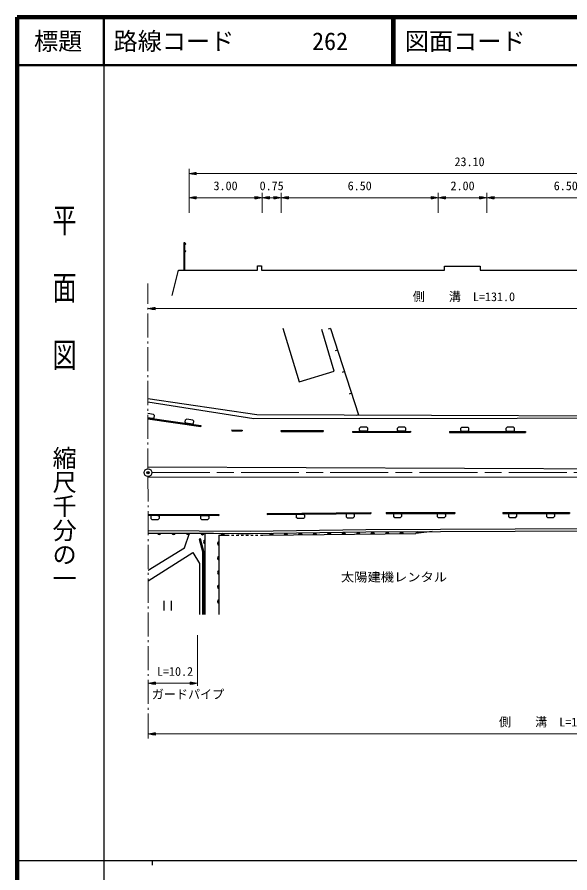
# Model space of a CAD drawing. Units: millimetres, scale not verified. Extents: x 40000 to 680000, y 20000 to 380000.
# Drawn here: x 40000 to 154593, y 202409 to 380000 of the extents above; entities that cross this region are included whole.
import ezdxf
from ezdxf.enums import TextEntityAlignment as Align

# ---------------------------------------------------------------- set-up
doc = ezdxf.new("R2010")
doc.units = ezdxf.units.MM
doc.header["$LTSCALE"] = 1000
doc.header["$PDMODE"] = 32
doc.header["$PDSIZE"] = 500
doc.linetypes.add('CHAIN', pattern=[18.5, 12, -1.5, 3.5, -1.5])
for name, color, linetype, lineweight in [('M-BGD', 7, 'Continuous', 25), ('M-BGD-HTXT', 7, 'Continuous', 13), ('M-BMK', 2, 'CHAIN', 13), ('M-BMK-SRVR', 3, 'Continuous', 25), ('M-STR-HTXT', 7, 'Continuous', 13), ('M-STR-STRD', 7, 'Continuous', 25), ('M-TTL', 2, 'Continuous', 140), ('M-TTL-BAND', 7, 'Continuous', 25), ('M-TTL-LINE', 7, 'Continuous', 50)]:
    doc.layers.add(name, color=color, linetype=linetype, lineweight=lineweight)
doc.layers.add('M-OTRS', color=6, linetype='Continuous')
doc.layers.add('M-TTL-TXT', color=7, linetype='Continuous')
doc.styles.add('@ＭＳ ゴシック', font='')
doc.styles.add('ＭＳ ゴシック', font='')
doc.styles.get('@ＭＳ ゴシック').set_extended_font_data('@MS Gothic')
doc.styles.get('ＭＳ ゴシック').set_extended_font_data('MS Gothic')

msp = doc.modelspace()

# ---------------------------------------------------------------- linework, layer by layer
at = {"layer": 'M-BGD'}
for p, q in [((74623, 327489), (74623, 333230)), ((74623, 333230), (74738, 333230)), ((74738, 327489), (74738, 333230)), ((95112, 315474), (98501, 304303)), ((105760, 306506), (103138, 315148)), ((104970, 315397), (104494, 315243)), ((104970, 315397), (110795, 297457)), ((106426, 310912), (105951, 310758)), ((98501, 304303), (105760, 306506)), ((107883, 306427), (107407, 306273)), ((109339, 301942), (108863, 301788)), ((68280, 297560), (67118, 297729)), ((68156, 296714), (67119, 296865)), ((68156, 296714), (68381, 296869)), ((68280, 297560), (68451, 297347)), ((68381, 296869), (68451, 297347)), ((110795, 297457), (110320, 297303)), ((110795, 297457), (110320, 297303)), ((74868, 295925), (74937, 296403)), ((75039, 295712), (74868, 295925)), ((75162, 296558), (74937, 296403)), ((76327, 295525), (75039, 295712)), ((76450, 296370), (75162, 296558)), ((76327, 295525), (76552, 295680)), ((76450, 296370), (76622, 296158)), ((76552, 295680), (76622, 296158)), ((111183, 294896), (110984, 294710)), ((112485, 294898), (111183, 294896)), ((112485, 294898), (112685, 294712)), ((119061, 294908), (118861, 294722)), ((120363, 294909), (119061, 294908)), ((120363, 294909), (120563, 294724)), ((132172, 294861), (131972, 294675)), ((133474, 294861), (132172, 294861)), ((133474, 294861), (133674, 294675)), ((141586, 294871), (141386, 294686)), ((142888, 294871), (141586, 294871)), ((142888, 294871), (143088, 294686)), ((110984, 294227), (110984, 294710)), ((111185, 294041), (110984, 294227)), ((112486, 294043), (112686, 294229)), ((112686, 294229), (112685, 294712)), ((118862, 294239), (118861, 294722)), ((119062, 294053), (118862, 294239)), ((120364, 294055), (120564, 294241)), ((120564, 294241), (120563, 294724)), ((131972, 294192), (131972, 294675)), ((132172, 294006), (131972, 294192)), ((133474, 294006), (133674, 294192)), ((133674, 294192), (133674, 294675)), ((141386, 294203), (141386, 294686)), ((141586, 294017), (141386, 294203)), ((142888, 294017), (143088, 294203)), ((143088, 294203), (143088, 294686)), ((67953, 276609), (67752, 276423)), ((67752, 276423), (67752, 275940)), ((67952, 275754), (67752, 275940)), ((67952, 275754), (69254, 275753)), ((67953, 276609), (69255, 276607)), ((69254, 275753), (69454, 275939)), ((69255, 276607), (69454, 276422)), ((69454, 276422), (69454, 275939)), ((78010, 276413), (78009, 275930)), ((78209, 275744), (78009, 275930)), ((78210, 276598), (78010, 276413)), ((78209, 275744), (79511, 275742)), ((78210, 276598), (79512, 276597)), ((79511, 275742), (79711, 275928)), ((79512, 276597), (79711, 276411)), ((79711, 276411), (79711, 275928)), ((81835, 276794), (81835, 276594)), ((91834, 276971), (91837, 276771)), ((98074, 276843), (97876, 276655)), ((97876, 276655), (97881, 276172)), ((98084, 275989), (97881, 276172)), ((98074, 276843), (99376, 276858)), ((98084, 275989), (99385, 276004)), ((99376, 276858), (99578, 276675)), ((99385, 276004), (99583, 276192)), ((99578, 276675), (99583, 276192)), ((108389, 276962), (108191, 276774)), ((108191, 276774), (108197, 276291)), ((108399, 276108), (108197, 276291)), ((108389, 276962), (109691, 276977)), ((108399, 276108), (109701, 276123)), ((109691, 276977), (109893, 276794)), ((109701, 276123), (109899, 276311)), ((109893, 276794), (109899, 276311)), ((118204, 277001), (118004, 276815)), ((118004, 276815), (118005, 276332)), ((118205, 276146), (118005, 276332)), ((118204, 277001), (119506, 277003)), ((118205, 276146), (119507, 276148)), ((119506, 277003), (119706, 276817)), ((119507, 276148), (119707, 276334)), ((119706, 276817), (119707, 276334)), ((127293, 277014), (127093, 276828)), ((127093, 276828), (127094, 276345)), ((127294, 276160), (127094, 276345)), ((127293, 277014), (128595, 277016)), ((127294, 276160), (128596, 276162)), ((128595, 277016), (128795, 276831)), ((128596, 276162), (128796, 276348)), ((128795, 276831), (128796, 276348)), ((142058, 277000), (141858, 276814)), ((141858, 276814), (141859, 276331)), ((142060, 276146), (141859, 276331)), ((142058, 277000), (143360, 277003)), ((142060, 276146), (143361, 276148)), ((143360, 277003), (143560, 276817)), ((143361, 276148), (143561, 276334)), ((143560, 276817), (143561, 276334)), ((149921, 277014), (149721, 276828)), ((149721, 276828), (149722, 276345)), ((149922, 276160), (149722, 276345)), ((149921, 277014), (151223, 277016)), ((149922, 276160), (151224, 276162)), ((151223, 277016), (151423, 276831)), ((151224, 276162), (151424, 276348)), ((151423, 276831), (151424, 276348)), ((88346, 273342), (112279, 273679)), ((112279, 273679), (223738, 274120)), ((112284, 273179), (234383, 273663)), ((67141, 272933), (80743, 272875)), ((67144, 273433), (88346, 273342)), ((78735, 269119), (78035, 271719)), ((78935, 272883), (78935, 256018)), ((80743, 272875), (85769, 272853)), ((81835, 272520), (81835, 256018)), ((81835, 272520), (83435, 272520)), ((83435, 272520), (83935, 272520)), ((84435, 272520), (84935, 272520)), ((85435, 272520), (85935, 272520)), ((85769, 272853), (88348, 272842)), ((86435, 272520), (86935, 272520)), ((87435, 272520), (87935, 272520)), ((88348, 272842), (112284, 273179)), ((88435, 272520), (88935, 272520)), ((89435, 272520), (89935, 272520)), ((90435, 272520), (90935, 272520)), ((90935, 272520), (122633, 272870)), ((126030, 273233), (122633, 272870)), ((78735, 269119), (78735, 256018)), ((77835, 266579), (77835, 256018)), ((70426, 258872), (70426, 256872)), ((71926, 258872), (71926, 256872))]:
    msp.add_line(p, q, dxfattribs=at)
for points in [[(72171, 322213), (73472, 327489), (89801, 327489), (89801, 328396), (90658, 328396), (90658, 327489), (128593, 327489), (128593, 328327), (135997, 328327), (135997, 327484), (173863, 327484), (173863, 328194), (174883, 328194), (174883, 327470), (196003, 327470)], [(67115, 300833), (89695, 297533), (198283, 297142)], [(67116, 300128), (89043, 296714), (198283, 296837)], [(67149, 265249), (74705, 269894), (75749, 272896)], [(78035, 271719), (77746, 271641), (78435, 269079), (78435, 256018)], [(67151, 263028), (76422, 268886), (77835, 266579)]]:
    msp.add_lwpolyline(points, dxfattribs=at)
for centre in [(74852, 332943), (74852, 331412)]:
    msp.add_circle(centre, 115, dxfattribs=at)
for centre, radius, start, end in [((69442, 272977), 354, 188.55239, 350.95757), ((69442, 272977), 283, 190.77643, 348.73353), ((69442, 272977), 212, 194.52276, 344.98721), ((69442, 272977), 142, 202.23449, 337.27548), ((69442, 272977), 100, 212.55215, 326.95782), ((69442, 272977), 100, 212.55215, 326.95782), ((72442, 272965), 354, 188.55239, 350.95757), ((72442, 272965), 283, 190.77643, 348.73353), ((72442, 272965), 212, 194.52276, 344.98721), ((72442, 272965), 142, 202.23449, 337.27548), ((72442, 272965), 100, 212.55215, 326.95782), ((72442, 272965), 100, 212.55215, 326.95782), ((75442, 272952), 354, 188.55239, 350.95757), ((75442, 272952), 283, 190.77643, 348.73353), ((75442, 272952), 212, 194.52276, 344.98721), ((75442, 272952), 142, 202.23449, 337.27548), ((75442, 272952), 100, 212.55215, 326.95782), ((75442, 272952), 100, 212.55215, 326.95782), ((78442, 272939), 354, 188.55239, 350.95757), ((78442, 272939), 283, 190.77643, 348.73353), ((78442, 272939), 212, 194.52276, 344.98721), ((78442, 272939), 142, 202.23449, 337.27548), ((78442, 272939), 100, 212.55215, 326.95782), ((78442, 272939), 100, 212.55215, 326.95782), ((82635, 272466), 354, 8.93386, 171.33904), ((82635, 272466), 283, 11.1579, 169.115), ((82635, 272466), 212, 14.90423, 165.36868), ((82635, 272466), 142, 22.61596, 157.65695), ((82635, 272466), 100, 32.93362, 147.33928), ((92713, 272486), 354, 9.42876, 171.83393), ((92713, 272486), 283, 11.65279, 169.60989), ((92713, 272486), 212, 15.39912, 165.86357), ((92713, 272486), 142, 23.11085, 158.15184), ((92713, 272486), 100, 33.42851, 147.83418), ((92713, 272486), 100, 33.42851, 147.83418), ((95713, 272519), 354, 9.42876, 171.83393), ((95713, 272519), 283, 11.65279, 169.60989), ((95713, 272519), 212, 15.39912, 165.86357), ((95713, 272519), 142, 23.11085, 158.15184), ((95713, 272519), 100, 33.42851, 147.83418), ((95713, 272519), 100, 33.42851, 147.83418), ((98713, 272552), 354, 9.42876, 171.83393), ((98713, 272552), 283, 11.65279, 169.60989), ((98713, 272552), 212, 15.39912, 165.86357), ((98713, 272552), 142, 23.11085, 158.15184), ((98713, 272552), 100, 33.42851, 147.83418), ((98713, 272552), 100, 33.42851, 147.83418), ((101712, 272585), 354, 9.42876, 171.83393), ((101712, 272585), 283, 11.65279, 169.60989), ((101712, 272585), 212, 15.39912, 165.86357), ((101712, 272585), 142, 23.11085, 158.15184), ((101712, 272585), 100, 33.42851, 147.83418), ((101712, 272585), 100, 33.42851, 147.83418), ((104712, 272618), 354, 9.42876, 171.83393), ((104712, 272618), 283, 11.65279, 169.60989), ((104712, 272618), 212, 15.39912, 165.86357), ((104712, 272618), 142, 23.11085, 158.15184), ((104712, 272618), 100, 33.42851, 147.83418), ((104712, 272618), 100, 33.42851, 147.83418), ((107712, 272651), 354, 9.42876, 171.83393), ((107712, 272651), 283, 11.65279, 169.60989), ((107712, 272651), 212, 15.39912, 165.86357), ((107712, 272651), 142, 23.11085, 158.15184), ((107712, 272651), 100, 33.42851, 147.83418), ((107712, 272651), 100, 33.42851, 147.83418), ((110712, 272684), 354, 9.42876, 171.83393), ((110712, 272684), 283, 11.65279, 169.60989), ((110712, 272684), 212, 15.39912, 165.86357), ((110712, 272684), 142, 23.11085, 158.15184), ((110712, 272684), 100, 33.42851, 147.83418), ((110712, 272684), 100, 33.42851, 147.83418), ((113712, 272717), 354, 9.42876, 171.83393), ((113712, 272717), 283, 11.65279, 169.60989), ((113712, 272717), 212, 15.39912, 165.86357), ((113712, 272717), 142, 23.11085, 158.15184), ((113712, 272717), 100, 33.42851, 147.83418), ((113712, 272717), 100, 33.42851, 147.83418), ((116712, 272750), 354, 9.42876, 171.83393), ((116712, 272750), 283, 11.65279, 169.60989), ((116712, 272750), 212, 15.39912, 165.86357), ((116712, 272750), 142, 23.11085, 158.15184), ((116712, 272750), 100, 33.42851, 147.83418), ((116712, 272750), 100, 33.42851, 147.83418), ((119711, 272783), 354, 9.42876, 171.83393), ((119711, 272783), 283, 11.65279, 169.60989), ((119711, 272783), 212, 15.39912, 165.86357), ((119711, 272783), 142, 23.11085, 158.15184), ((119711, 272783), 100, 33.42851, 147.83418), ((119711, 272783), 100, 33.42851, 147.83418), ((122987, 272853), 354, 14.90599, 177.31117), ((122987, 272853), 283, 17.13003, 175.08713), ((122987, 272853), 212, 20.87636, 171.34081), ((122987, 272853), 142, 28.58809, 163.62908), ((122987, 272853), 100, 38.90575, 153.31141), ((122987, 272853), 100, 38.90575, 153.31141), ((78989, 271105), 354, 98.79741, 261.20259), ((78989, 271105), 283, 101.02145, 258.97855), ((78989, 271105), 212, 104.76778, 255.23222), ((78989, 271105), 142, 112.47951, 247.52049), ((78989, 271105), 100, 122.79717, 237.20283), ((78989, 271105), 100, 122.79717, 237.20283), ((81889, 270743), 354, 98.79741, 261.20259), ((81889, 270743), 283, 101.02145, 258.97855), ((81889, 270743), 212, 104.76778, 255.23222), ((81889, 270743), 142, 112.47951, 247.52049), ((81889, 270743), 100, 122.79717, 237.20283), ((81889, 270743), 100, 122.79717, 237.20283), ((78989, 268105), 354, 98.79741, 261.20259), ((78989, 268105), 283, 101.02145, 258.97855), ((78989, 268105), 212, 104.76778, 255.23222), ((78989, 268105), 142, 112.47951, 247.52049), ((78989, 268105), 100, 122.79717, 237.20283), ((78989, 268105), 100, 122.79717, 237.20283), ((81889, 267743), 354, 98.79741, 261.20259), ((81889, 267743), 283, 101.02145, 258.97855), ((81889, 267743), 212, 104.76778, 255.23222), ((81889, 267743), 142, 112.47951, 247.52049), ((81889, 267743), 100, 122.79717, 237.20283), ((81889, 267743), 100, 122.79717, 237.20283), ((78989, 265105), 354, 98.79741, 261.20259), ((78989, 265105), 283, 101.02145, 258.97855), ((78989, 265105), 212, 104.76778, 255.23222), ((78989, 265105), 142, 112.47951, 247.52049), ((78989, 265105), 100, 122.79717, 237.20283), ((78989, 265105), 100, 122.79717, 237.20283), ((81889, 264743), 354, 98.79741, 261.20259), ((81889, 264743), 283, 101.02145, 258.97855), ((81889, 264743), 212, 104.76778, 255.23222), ((81889, 264743), 142, 112.47951, 247.52049), ((81889, 264743), 100, 122.79717, 237.20283), ((81889, 264743), 100, 122.79717, 237.20283), ((78989, 262105), 354, 98.79741, 261.20259), ((78989, 262105), 283, 101.02145, 258.97855), ((78989, 262105), 212, 104.76778, 255.23222), ((78989, 262105), 142, 112.47951, 247.52049), ((78989, 262105), 100, 122.79717, 237.20283), ((78989, 262105), 100, 122.79717, 237.20283), ((81889, 261743), 354, 98.79741, 261.20259), ((81889, 261743), 283, 101.02145, 258.97855), ((81889, 261743), 212, 104.76778, 255.23222), ((81889, 261743), 142, 112.47951, 247.52049), ((81889, 261743), 100, 122.79717, 237.20283), ((81889, 261743), 100, 122.79717, 237.20283), ((78989, 259105), 354, 98.79741, 261.20259), ((78989, 259105), 283, 101.02145, 258.97855), ((78989, 259105), 212, 104.76778, 255.23222), ((78989, 259105), 142, 112.47951, 247.52049), ((78989, 259105), 100, 122.79717, 237.20283), ((78989, 259105), 100, 122.79717, 237.20283), ((81889, 258743), 354, 98.79741, 261.20259), ((81889, 258743), 283, 101.02145, 258.97855), ((81889, 258743), 212, 104.76778, 255.23222), ((81889, 258743), 142, 112.47951, 247.52049), ((81889, 258743), 100, 122.79717, 237.20283), ((81889, 258743), 100, 122.79717, 237.20283)]:
    msp.add_arc(centre, radius, start, end, dxfattribs=at)
at = {"layer": 'M-BGD-HTXT'}
for p, q in [((67097, 320498), (67093, 324726)), ((67098, 319298), (67098, 319698)), ((67104, 313498), (67099, 318498)), ((67105, 312298), (67104, 312698)), ((67110, 306498), (67105, 311498)), ((67111, 305298), (67111, 305698)), ((67117, 299498), (67112, 304498)), ((67118, 298298), (67117, 298698)), ((67123, 292498), (67119, 297498)), ((67124, 291298), (67124, 291698)), ((67129, 286270), (67125, 290498)), ((67135, 279478), (67131, 284670)), ((67136, 278278), (67136, 278678)), ((67142, 272478), (67137, 277478)), ((67143, 271278), (67143, 271678)), ((67148, 265478), (67144, 270478)), ((67150, 264278), (67149, 264678)), ((67155, 258478), (67150, 263478)), ((67156, 257278), (67156, 257678)), ((67161, 251478), (67157, 256478)), ((67163, 250278), (67162, 250678)), ((67168, 244478), (67163, 249478)), ((67169, 243278), (67169, 243678)), ((67175, 237478), (67170, 242478)), ((67176, 236278), (67175, 236678)), ((67181, 230286), (67176, 235478))]:
    msp.add_line(p, q, dxfattribs=at)
at = {"layer": 'M-BMK'}
msp.add_line((67930, 285470), (166205, 285472), dxfattribs=at)
at = {"layer": 'M-BMK-SRVR'}
msp.add_circle((67130, 285470), 800, dxfattribs=at)
at = {"layer": 'M-OTRS'}
msp.add_point((67130, 285470), dxfattribs=at)
at = {"layer": 'M-STR-HTXT'}
for p, q in [((75632, 339404), (75632, 348524)), ((75632, 347524), (77132, 347774)), ((75632, 347524), (77132, 347274)), ((75632, 347524), (77132, 347524)), ((77132, 347574), (75932, 347574)), ((77132, 347474), (75932, 347474)), ((76232, 347624), (77132, 347624)), ((76232, 347424), (77132, 347424)), ((77132, 347674), (76532, 347674)), ((77132, 347374), (76532, 347374)), ((76832, 347724), (77132, 347724)), ((76832, 347324), (77132, 347324)), ((77132, 347274), (77132, 347774)), ((77132, 347524), (90796, 347524)), ((90796, 347524), (94736, 347524)), ((94736, 347524), (127309, 347524)), ((127309, 347524), (137385, 347524)), ((137385, 347524), (170107, 347524)), ((75632, 342524), (77132, 342774)), ((77132, 342274), (77132, 342774)), ((90796, 342524), (89296, 342774)), ((89296, 342774), (89296, 342274)), ((90796, 339404), (90796, 343524)), ((90796, 342524), (92296, 342774)), ((92296, 342274), (92296, 342774)), ((94736, 342524), (93236, 342774)), ((93236, 342774), (93236, 342274)), ((94736, 339404), (94736, 343524)), ((94736, 342524), (96236, 342774)), ((96236, 342274), (96236, 342774)), ((127309, 342524), (125809, 342774)), ((125809, 342774), (125809, 342274)), ((127309, 339404), (127309, 343524)), ((127309, 342524), (128809, 342774)), ((128809, 342274), (128809, 342774)), ((137385, 342524), (135885, 342774)), ((135885, 342774), (135885, 342274)), ((137385, 339404), (137385, 343524)), ((137385, 342524), (138885, 342774)), ((138885, 342274), (138885, 342774)), ((75632, 342524), (77132, 342274)), ((75632, 342524), (77132, 342524)), ((77132, 342574), (75932, 342574)), ((77132, 342474), (75932, 342474)), ((76232, 342624), (77132, 342624)), ((76232, 342424), (77132, 342424)), ((77132, 342674), (76532, 342674)), ((77132, 342374), (76532, 342374)), ((76832, 342724), (77132, 342724)), ((76832, 342324), (77132, 342324)), ((77132, 342524), (89296, 342524)), ((89596, 342724), (89296, 342724)), ((89296, 342674), (89896, 342674)), ((90196, 342624), (89296, 342624)), ((89296, 342574), (90496, 342574)), ((90796, 342524), (89296, 342274)), ((90796, 342524), (89296, 342524)), ((89296, 342474), (90496, 342474)), ((90196, 342424), (89296, 342424)), ((89296, 342374), (89896, 342374)), ((89596, 342324), (89296, 342324)), ((90796, 342524), (92296, 342274)), ((90796, 342524), (92296, 342524)), ((92296, 342574), (91096, 342574)), ((92296, 342474), (91096, 342474)), ((91396, 342624), (92296, 342624)), ((91396, 342424), (92296, 342424)), ((92296, 342674), (91696, 342674)), ((92296, 342374), (91696, 342374)), ((91996, 342724), (92296, 342724)), ((91996, 342324), (92296, 342324)), ((92296, 342524), (93236, 342524)), ((93536, 342724), (93236, 342724)), ((93236, 342674), (93836, 342674)), ((94136, 342624), (93236, 342624)), ((93236, 342574), (94436, 342574)), ((94736, 342524), (93236, 342274)), ((94736, 342524), (93236, 342524)), ((93236, 342474), (94436, 342474)), ((94136, 342424), (93236, 342424)), ((93236, 342374), (93836, 342374)), ((93536, 342324), (93236, 342324)), ((94736, 342524), (96236, 342274)), ((94736, 342524), (96236, 342524)), ((96236, 342574), (95036, 342574)), ((96236, 342474), (95036, 342474)), ((95336, 342624), (96236, 342624)), ((95336, 342424), (96236, 342424)), ((96236, 342674), (95636, 342674)), ((96236, 342374), (95636, 342374)), ((95936, 342724), (96236, 342724)), ((95936, 342324), (96236, 342324)), ((96236, 342524), (125809, 342524)), ((126109, 342724), (125809, 342724)), ((125809, 342674), (126409, 342674)), ((126709, 342624), (125809, 342624)), ((125809, 342574), (127009, 342574)), ((127309, 342524), (125809, 342274)), ((127309, 342524), (125809, 342524)), ((125809, 342474), (127009, 342474)), ((126709, 342424), (125809, 342424)), ((125809, 342374), (126409, 342374)), ((126109, 342324), (125809, 342324)), ((127309, 342524), (128809, 342274)), ((127309, 342524), (128809, 342524)), ((128809, 342574), (127609, 342574)), ((128809, 342474), (127609, 342474)), ((127909, 342624), (128809, 342624)), ((127909, 342424), (128809, 342424)), ((128809, 342674), (128209, 342674)), ((128809, 342374), (128209, 342374)), ((128509, 342724), (128809, 342724)), ((128509, 342324), (128809, 342324)), ((128809, 342524), (135885, 342524)), ((136185, 342724), (135885, 342724)), ((135885, 342674), (136485, 342674)), ((136785, 342624), (135885, 342624)), ((135885, 342574), (137085, 342574)), ((137385, 342524), (135885, 342274)), ((137385, 342524), (135885, 342524)), ((135885, 342474), (137085, 342474)), ((136785, 342424), (135885, 342424)), ((135885, 342374), (136485, 342374)), ((136185, 342324), (135885, 342324)), ((137385, 342524), (138885, 342274)), ((137385, 342524), (138885, 342524)), ((138885, 342574), (137685, 342574)), ((138885, 342474), (137685, 342474)), ((137985, 342624), (138885, 342624)), ((137985, 342424), (138885, 342424)), ((138885, 342674), (138285, 342674)), ((138885, 342374), (138285, 342374)), ((138585, 342724), (138885, 342724)), ((138585, 342324), (138885, 342324)), ((138885, 342524), (168607, 342524)), ((67111, 319508), (68611, 319758)), ((68311, 319708), (68611, 319708)), ((68611, 319258), (68611, 319758)), ((67111, 319508), (68611, 319258)), ((67111, 319508), (68611, 319508)), ((68611, 319558), (67411, 319558)), ((68611, 319458), (67411, 319458)), ((67711, 319608), (68611, 319608)), ((67711, 319408), (68611, 319408)), ((68611, 319658), (68011, 319658)), ((68611, 319358), (68011, 319358)), ((68311, 319308), (68611, 319308)), ((68611, 319508), (196628, 319508)), ((77371, 251763), (77371, 241254)), ((67171, 241754), (68671, 242004)), ((67171, 241754), (68671, 241504)), ((67171, 241754), (68671, 241754)), ((68671, 241804), (67471, 241804)), ((68671, 241704), (67471, 241704)), ((67771, 241854), (68671, 241854)), ((67771, 241654), (68671, 241654)), ((68671, 241904), (68071, 241904)), ((68671, 241604), (68071, 241604)), ((68371, 241954), (68671, 241954)), ((68371, 241554), (68671, 241554)), ((68671, 241504), (68671, 242004)), ((68671, 241754), (75871, 241754)), ((77371, 241754), (75871, 242004)), ((75871, 242004), (75871, 241504)), ((76171, 241954), (75871, 241954)), ((75871, 241904), (76471, 241904)), ((76771, 241854), (75871, 241854)), ((75871, 241804), (77071, 241804)), ((77371, 241754), (75871, 241504)), ((77371, 241754), (75871, 241754)), ((75871, 241704), (77071, 241704)), ((76771, 241654), (75871, 241654)), ((75871, 241604), (76471, 241604)), ((76171, 241554), (75871, 241554)), ((67159, 231242), (68659, 231492)), ((67159, 231242), (68659, 230992)), ((67159, 231242), (68659, 231242)), ((68659, 231292), (67459, 231292)), ((68659, 231192), (67459, 231192)), ((67759, 231342), (68659, 231342)), ((67759, 231142), (68659, 231142)), ((68659, 231392), (68059, 231392)), ((68659, 231092), (68059, 231092)), ((68359, 231442), (68659, 231442)), ((68359, 231042), (68659, 231042)), ((68659, 230992), (68659, 231492)), ((68659, 231242), (232350, 231242))]:
    msp.add_line(p, q, dxfattribs=at)
at = {"layer": 'M-STR-STRD'}
for p, q in [((67119, 296865), (78107, 295266)), ((67119, 296663), (78078, 295068)), ((78107, 295266), (78078, 295068)), ((84488, 294327), (84487, 294127)), ((84487, 294127), (86632, 294114)), ((84488, 294327), (86633, 294314)), ((86633, 294314), (86632, 294114)), ((94744, 294233), (103449, 294227)), ((94744, 294033), (94744, 294233)), ((94744, 294033), (103449, 294027)), ((103449, 294227), (103449, 294027)), ((109526, 294039), (121556, 294057)), ((109526, 294039), (109527, 293839)), ((109527, 293839), (121556, 293857)), ((112486, 294043), (111185, 294041)), ((120364, 294055), (119062, 294053)), ((121556, 294057), (121556, 293857)), ((129636, 294003), (129635, 293803)), ((129635, 293803), (145366, 293821)), ((129636, 294003), (145365, 294021)), ((133474, 294006), (132172, 294006)), ((142888, 294017), (141586, 294017)), ((145365, 294021), (145366, 293821)), ((225581, 284542), (67131, 284431)), ((91834, 276971), (113333, 277219)), ((113333, 277219), (113333, 277019)), ((116480, 277198), (116479, 276998)), ((116480, 277198), (130726, 277219)), ((130726, 277219), (130726, 277019)), ((140710, 277198), (154533, 277222)), ((140710, 277198), (140710, 276998)), ((154533, 277222), (154533, 277022)), ((67138, 276810), (81835, 276794)), ((67138, 276610), (81835, 276594)), ((91837, 276771), (113333, 277019)), ((116479, 276998), (130726, 277019)), ((140710, 276998), (154533, 277022))]:
    msp.add_line(p, q, dxfattribs=at)
msp.add_lwpolyline([(67129, 286640), (165556, 286224), (195944, 285021)], dxfattribs=at)
at = {"layer": 'M-TTL'}
for p, q in [((40000, 380000), (40000, 20000)), ((680000, 380000), (40000, 380000))]:
    msp.add_line(p, q, dxfattribs=at)
at = {"layer": 'M-TTL-BAND'}
for p, q in [((58000, 370000), (58000, 20000)), ((40000, 205000), (579000, 205000)), ((68000, 205000), (68000, 204000))]:
    msp.add_line(p, q, dxfattribs=at)
at = {"layer": 'M-TTL-LINE'}
for p, q in [((58000, 380000), (58000, 370000)), ((117750, 380000), (117750, 370000)), ((118250, 380000), (118250, 370000)), ((40000, 370000), (680000, 370000))]:
    msp.add_line(p, q, dxfattribs=at)

# ---------------------------------------------------------------- texts
at = {"layer": 'M-BGD', "style": 'ＭＳ ゴシック', "width": 1.1}
msp.add_text('太陽建機レンタル', height=1833, dxfattribs=at).set_placement((118132, 262315), align=Align.BOTTOM_CENTER)
at = {"layer": 'M-STR-HTXT', "style": 'ＭＳ ゴシック'}
for s, p in [('23.10', (133793, 348524)), ('3.00', (83214, 343524)), ('0.75', (92766, 343524)), ('6.50', (111022, 343524)), ('2.00', (132347, 343524)), ('6.50', (153746, 343524)), ('側\u3000\u3000溝  L=131.0', (132619, 320508)), ('L=10.2', (72737, 242754)), ('ガードパイプ', (75426, 237992)), ('側\u3000\u3000溝  L=167.5', (150505, 232242))]:
    msp.add_text(s, height=1833, dxfattribs=at).set_placement(p, align=Align.BOTTOM_CENTER)
at = {"layer": 'M-TTL-BAND', "style": '@ＭＳ ゴシック', "width": 1.4}
msp.add_text('平  面  図', height=3666, rotation=270, dxfattribs=at).set_placement((49777, 306475), align=Align.MIDDLE_RIGHT)
at = {"layer": 'M-TTL-BAND', "style": '@ＭＳ ゴシック'}
msp.add_text('縮尺千分の一', height=3666, rotation=270, dxfattribs=at).set_placement((49777, 261030), align=Align.MIDDLE_RIGHT)
at = {"layer": 'M-TTL-TXT', "style": 'ＭＳ ゴシック'}
msp.add_text('標題', height=3666, dxfattribs=at).set_placement((48500, 375000), align=Align.MIDDLE_CENTER)
for s, p in [('路線コード', (60000, 375000)), ('262', (101142, 375000)), ('図面コード', (120380, 375000))]:
    msp.add_text(s, height=3666, dxfattribs=at).set_placement(p, align=Align.MIDDLE_LEFT)

doc.saveas('drawing.dxf')
